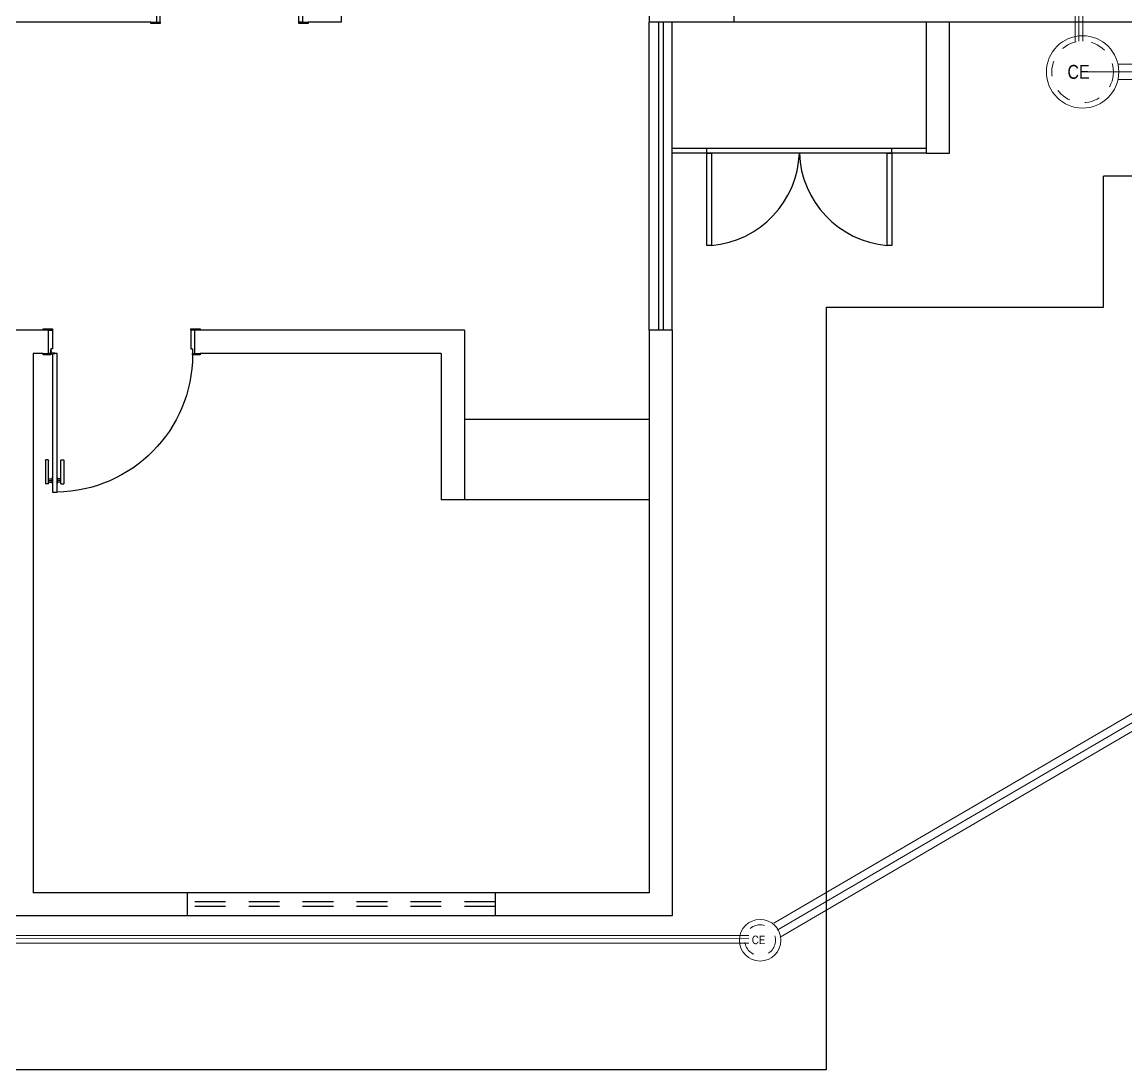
# Model space of a CAD drawing. Header units: inches. Extents: x 48180 to 96389, y -17773 to -8880.
# Drawn here: x 48191.2 to 48198.37, y -8900.39 to -8893.59 of the extents above; entities that cross this region are included whole.
import ezdxf

# ---------------------------------------------------------------- set-up
doc = ezdxf.new("R2010")
doc.units = ezdxf.units.IN
doc.header["$MEASUREMENT"] = 0
doc.linetypes.add('CONTORNO_QUADRO_T', pattern=[0.35, 0.2, -0.15])
doc.linetypes.add('DASHDOT', pattern=[1, 0.5, -0.25, 0, -0.25])
for name, color, linetype in [('CALÇADA', 2, 'Continuous'), ('ESQUADRIA', 3, 'Continuous'), ('ESQUADRIAS', 7, 'Continuous'), ('Esquadrias portas', 7, 'Continuous'), ('Esquadrias_Portas', 2, 'Continuous'), ('JANELA2', 1, 'Continuous'), ('PAREDE', 4, 'Continuous'), ('TEXTO01', 7, 'Continuous')]:
    doc.layers.add(name, color=color, linetype=linetype)
for name, color, linetype, lineweight in [('NÍVEL 1', 7, 'Continuous', 20), ('TEXTOS', 7, 'Continuous', 20), ('TQ-Seção tubo', 5, 'Continuous', 20), ('TQ-Tubos detalhe', 90, 'Continuous', 20)]:
    doc.layers.add(name, color=color, linetype=linetype, lineweight=lineweight)
doc.styles.add('ARIAL', font='ARIALN.TTF')

# ---------------------------------------------------------------- blocks, each defined once
blk = doc.blocks.new('P90_02')
at = {"layer": 'ESQUADRIAS', "color": 2}
for p, q in [((0.025, 0.075), (0.025, 0.975)), ((0.025, 0.975), (0.055, 0.975)), ((0.055, 0.975), (0.055, 0.075)), ((0.055, 0.075), (0.025, 0.075))]:
    blk.add_line(p, q, dxfattribs=at)
at = {"layer": 'ESQUADRIAS', "color": 3, "linetype": 'Continuous'}
for p, q in [((-0.02, 0.7698), (-0.02, 0.9215)), ((0, 0.9215), (0, 0.7698)), ((0.023, 0.88), (0.023, 0.92)), ((0.057, 0.88), (0.057, 0.92)), ((0.08, 0.9215), (0.08, 0.7698)), ((0.1, 0.7698), (0.1, 0.9215)), ((-0.0035, 0.7668), (-0.0175, 0.7668)), ((0.0835, 0.7668), (0.0975, 0.7668))]:
    blk.add_line(p, q, dxfattribs=at)
at = {"layer": 'ESQUADRIAS', "color": 3}
for p, q in [((0, 0.9215), (-0.02, 0.9215)), ((0, 0.91), (0.023, 0.91)), ((0, 0.9), (0.023, 0.9)), ((0, 0.89), (0.023, 0.89)), ((0.023, 0.92), (0.025, 0.92)), ((0.023, 0.88), (0.025, 0.88)), ((0.057, 0.92), (0.055, 0.92)), ((0.057, 0.88), (0.055, 0.88)), ((0.08, 0.91), (0.057, 0.91)), ((0.08, 0.9), (0.057, 0.9)), ((0.08, 0.89), (0.057, 0.89)), ((0.08, 0.9215), (0.1, 0.9215))]:
    blk.add_line(p, q, dxfattribs=at)
at = {"layer": 'ESQUADRIAS'}
for p, q in [((0.0315, 0.0735), (0.0285, 0.0735)), ((0.0165, 0.0585), (0.0165, 0.0615))]:
    blk.add_line(p, q, dxfattribs=at)
at = {"layer": 'ESQUADRIAS', "color": 3}
for points in [[(0.015, 0.085), (-0.035, 0.085), (-0.035, 0.075), (0.015, 0.075)], [(0.985, 0.085), (0.935, 0.085), (0.935, 0.075), (0.985, 0.075)], [(0.025, -0.075), (0, -0.075), (-0.035, -0.075), (-0.035, -0.085), (0.025, -0.085)], [(0.985, -0.075), (0.925, -0.075), (0.925, -0.085), (0.985, -0.085)]]:
    blk.add_lwpolyline(points, close=True, dxfattribs=at)
at = {"layer": 'ESQUADRIAS', "color": 2}
for points in [[(0.025, 0.045), (0.015, 0.045), (0.015, 0.075), (0, 0.075), (0, -0.075), (0.025, -0.075)], [(0.925, 0.045), (0.935, 0.045), (0.935, 0.075), (0.95, 0.075), (0.95, -0.075), (0.925, -0.075)]]:
    blk.add_lwpolyline(points, close=True, dxfattribs=at)
at = {"layer": 'ESQUADRIAS', "color": 1}
for points in [[(0.016, 0.0705, -0.236068), (0.015, 0.0725), (0.015, 0.07), (0.015, 0.05), (0.016, 0.05)], [(0.0195, 0.074, 0.236068), (0.0175, 0.075), (0.02, 0.075), (0.04, 0.075), (0.04, 0.074)]]:
    blk.add_lwpolyline(points, format="xyb", close=True, dxfattribs=at)
at = {"layer": 'ESQUADRIAS'}
for points in [[(0.0275, 0.0727), (0.0285, 0.0735), (0.0285, 0.074)], [(0.0304, 0.0727), (0.0304, 0.0725), (0.0325, 0.0725), (0.0325, 0.0727), (0.0275, 0.0727), (0.0275, 0.0725), (0.0296, 0.0725), (0.0296, 0.0727)], [(0.0325, 0.0727), (0.0315, 0.0735), (0.0315, 0.074)], [(0.0173, 0.0625), (0.0165, 0.0615), (0.016, 0.0615)], [(0.0173, 0.0575), (0.0165, 0.0585), (0.016, 0.0585)], [(0.0173, 0.0596), (0.0175, 0.0596), (0.0175, 0.0575), (0.0173, 0.0575), (0.0173, 0.0625), (0.0175, 0.0625), (0.0175, 0.0604), (0.0173, 0.0604)]]:
    blk.add_lwpolyline(points, dxfattribs=at)
at = {"layer": 'ESQUADRIAS', "color": 1}
blk.add_circle((0.0175, 0.0725), 0.0025, dxfattribs=at)
at = {"layer": 'ESQUADRIAS'}
blk.add_arc((0.0429, 0.083), 0.8921, 0.12949, 89.22311, dxfattribs=at)
at = {"layer": 'ESQUADRIAS', "color": 3, "linetype": 'Continuous'}
for centre, start, end in [((-0.017, 0.7698), 180, 260.53768), ((-0.003, 0.7698), 260.53768, 360), ((0.083, 0.7698), 180, 279.46232), ((0.097, 0.7698), 279.46232, 0)]:
    blk.add_arc(centre, 0.003, start, end, dxfattribs=at)

msp = doc.modelspace()

# ---------------------------------------------------------------- hatches: boundary and pattern name
at = {"layer": 'TEXTO01'}
h = msp.add_hatch(dxfattribs=at)
h.set_pattern_fill('ANGLE', color=256)
h.set_pattern_definition([(0, (45910.523, -9776.544), (0, 6.985), [5.08, -1.905]), (90, (45910.523, -9776.544), (-6.985, 4e-16), [5.08, -1.905])])
h.paths.add_polyline_path([(48195.7035, -8893.9388, 1), (48195.6578, -8893.9388, 1)])

# ---------------------------------------------------------------- linework, layer by layer
for p, q in [((48197.0751, -8894.4092), (48195.4251, -8894.4092)), ((48197.0751, -8894.4392), (48195.4251, -8894.4392))]:
    msp.add_line(p, q)
at = {"layer": 'CALÇADA', "linetype": 'Continuous'}
for p, q in [((48204.5751, -8894.5892), (48198.2251, -8894.5892)), ((48198.2251, -8895.4392), (48198.2251, -8894.5892)), ((48196.4251, -8895.4392), (48196.4251, -8900.3892)), ((48196.4251, -8895.4392), (48198.2251, -8895.4392)), ((48196.4251, -8900.3892), (48180.7251, -8900.3892))]:
    msp.add_line(p, q, dxfattribs=at)
at = {"layer": 'ESQUADRIA'}
for p, q in [((48195.3351, -8893.5892), (48195.3351, -8895.5892)), ((48195.3651, -8893.5892), (48195.3651, -8895.5892))]:
    msp.add_line(p, q, dxfattribs=at)
at = {"layer": 'ESQUADRIA', "linetype": 'CONTORNO_QUADRO_T'}
for p, q in [((48194.2751, -8899.2992), (48192.2751, -8899.2992)), ((48194.2751, -8899.3292), (48192.2751, -8899.3292))]:
    msp.add_line(p, q, dxfattribs=at)
at = {"layer": 'Esquadrias portas'}
for centre, start, end in [((48195.6254, -8894.4166), 275.01546, 357.92214), ((48196.8747, -8894.4166), 182.07786, 264.98454)]:
    msp.add_arc(centre, 0.6251, start, end, dxfattribs=at)
at = {"layer": 'Esquadrias_Portas'}
for p, q in [((48195.6501, -8894.4392), (48195.6501, -8894.4092)), ((48196.8501, -8894.4392), (48196.8501, -8894.4092))]:
    msp.add_line(p, q, dxfattribs=at)
for points in [[(48195.6801, -8894.4392), (48195.6801, -8895.0392), (48195.6501, -8895.0392), (48195.6501, -8894.4392), (48195.6801, -8894.4392)], [(48196.8501, -8894.4392), (48196.8501, -8895.0392), (48196.8201, -8895.0392), (48196.8201, -8894.4392), (48196.8501, -8894.4392)]]:
    msp.add_lwpolyline(points, dxfattribs=at)
at = {"layer": 'JANELA2'}
for p, q in [((48195.8251, -8893.4392), (48195.8251, -8893.5892)), ((48195.4251, -8893.5892), (48195.2751, -8893.5892)), ((48195.2751, -8895.5892), (48195.2751, -8893.5892)), ((48195.4251, -8895.5892), (48195.4251, -8893.5892)), ((48195.4251, -8895.5892), (48195.2751, -8895.5892)), ((48192.2751, -8899.2392), (48192.2751, -8899.3892)), ((48194.2751, -8899.2392), (48194.2751, -8899.3892))]:
    msp.add_line(p, q, dxfattribs=at)
at = {"layer": 'NÍVEL 1', "color": 9}
for centre, radius in [((48198.089, -8893.9127), 0.235), ((48195.9953, -8899.5475), 0.135)]:
    msp.add_circle(centre, radius, dxfattribs=at)
at = {"layer": 'NÍVEL 1', "color": 7, "linetype": 'DASHDOT', "ltscale": 0.05}
for centre, radius in [((48198.089, -8893.9127), 0.2), ((48195.9953, -8899.5475), 0.1)]:
    msp.add_circle(centre, radius, dxfattribs=at)
at = {"layer": 'PAREDE'}
msp.add_line((48193.2751, -8889.7892), (48193.2751, -8893.5892), dxfattribs=at)
at = {"layer": 'PAREDE', "linetype": 'Continuous'}
for p, q in [((48195.2751, -8889.7892), (48195.2751, -8893.5892)), ((48192.0401, -8893.5892), (48187.1251, -8893.5892)), ((48193.2751, -8893.5892), (48193.0601, -8893.5892)), ((48205.5751, -8893.5892), (48195.4251, -8893.5892)), ((48197.0751, -8894.4392), (48197.0751, -8893.5892)), ((48197.2251, -8894.4392), (48197.2251, -8893.5892)), ((48197.0751, -8894.4392), (48197.2251, -8894.4392)), ((48191.3401, -8895.5892), (48191.0601, -8895.5892)), ((48194.0751, -8895.5892), (48192.3601, -8895.5892)), ((48194.0751, -8895.5892), (48194.0751, -8896.6892)), ((48195.2751, -8895.5892), (48195.2751, -8899.2392)), ((48195.4251, -8895.5892), (48195.4251, -8899.3892)), ((48191.2751, -8895.7392), (48191.2751, -8899.2392)), ((48191.3401, -8895.7392), (48191.2751, -8895.7392)), ((48193.9251, -8895.7392), (48192.3601, -8895.7392)), ((48193.9251, -8895.7392), (48193.9251, -8896.6892)), ((48195.2751, -8896.1692), (48194.0751, -8896.1692)), ((48195.2751, -8896.6892), (48193.9251, -8896.6892)), ((48195.2751, -8899.2392), (48191.2751, -8899.2392)), ((48195.4251, -8899.3892), (48181.7251, -8899.3892))]:
    msp.add_line(p, q, dxfattribs=at)
at = {"layer": 'TQ-Seção tubo'}
for p, q in [((48198.041, -8891.012), (48198.0398, -8893.7188)), ((48198.091, -8891.012), (48198.0898, -8893.7127)), ((48201.2437, -8893.8627), (48198.3186, -8893.8627)), ((48201.2437, -8893.9627), (48198.3186, -8893.9627)), ((48196.0833, -8899.4371), (48200.4611, -8896.8777)), ((48196.125, -8899.5286), (48200.7304, -8896.8361)), ((48195.923, -8899.5174), (48188.5409, -8899.5174)), ((48195.923, -8899.5674), (48188.5338, -8899.5674))]:
    msp.add_line(p, q, dxfattribs=at)
at = {"layer": 'TQ-Tubos detalhe'}
for p, q in [((48198.066, -8890.9328), (48198.0649, -8893.7141)), ((48201.2437, -8893.9127), (48198.089, -8893.9127)), ((48196.1059, -8899.4819), (48200.7952, -8896.7403)), ((48195.923, -8899.5349), (48188.5411, -8899.5379))]:
    msp.add_line(p, q, dxfattribs=at)

# ---------------------------------------------------------------- block references
at = {"layer": 'ESQUADRIAS', "xscale": -1}
msp.add_blockref('P90_02', (48193.0251, -8893.5142), dxfattribs=at)
at = {"layer": 'ESQUADRIAS', "xscale": -1, "rotation": 180}
msp.add_blockref('P90_02', (48191.3751, -8895.6642), dxfattribs=at)

# ---------------------------------------------------------------- texts
at = {"layer": 'TEXTOS', "attachment_point": 7, "line_spacing_factor": 0.798, "style": 'ARIAL'}
for insert, char_height, width in [((48197.9908, -8893.9587), 0.09, 0.216), ((48195.9413, -8899.5736), 0.055, 0.132)]:
    msp.add_mtext('CE', dxfattribs=dict(at, insert=insert, char_height=char_height, width=width))

doc.saveas('drawing.dxf')
